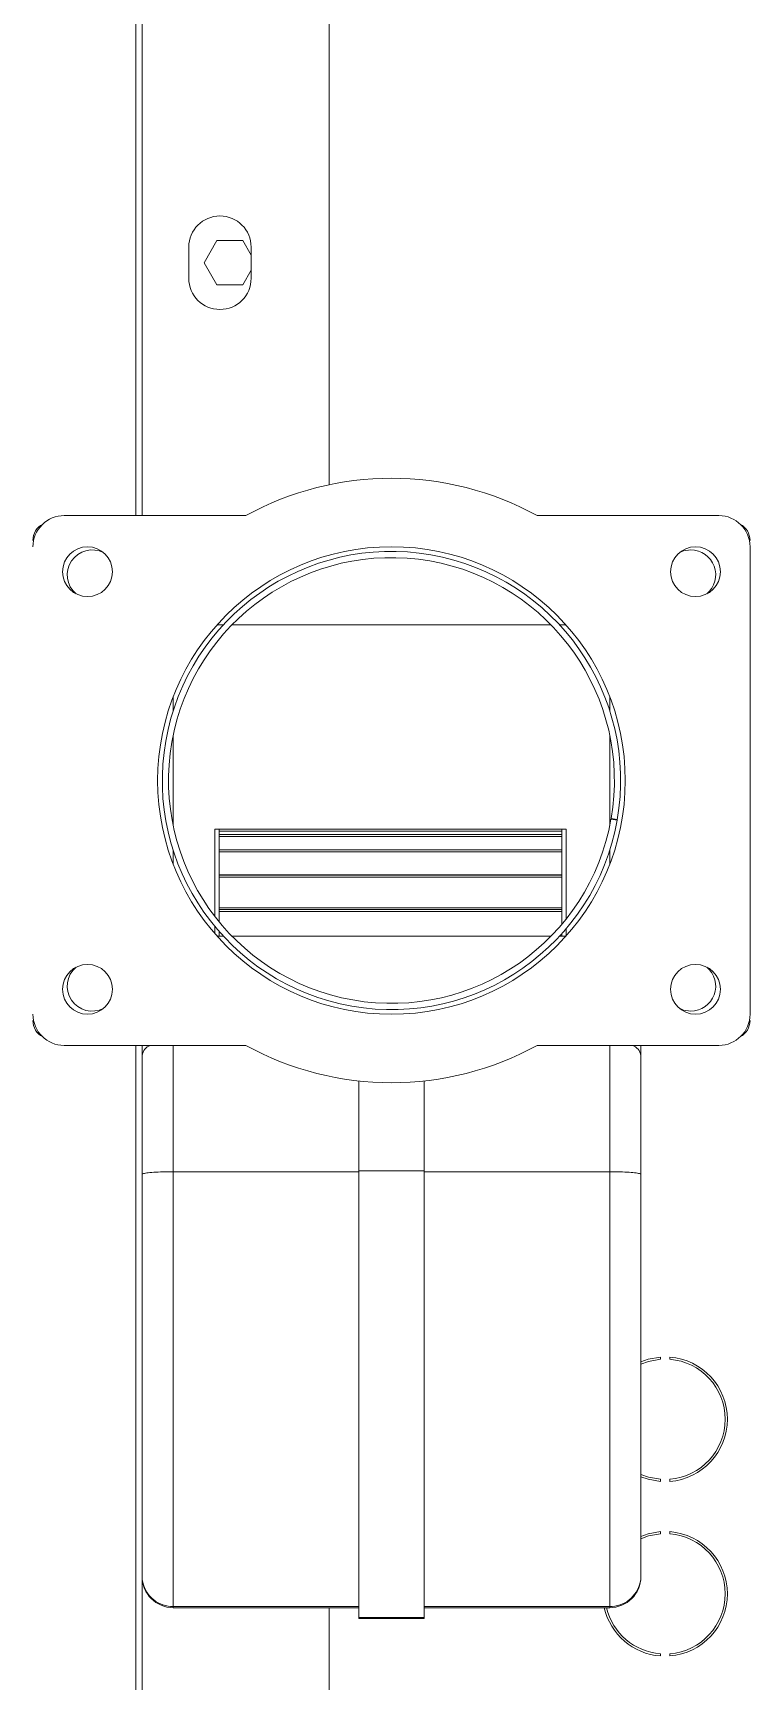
# Model space of a CAD drawing. Header units: millimetres. Extents: x 7703 to 14147, y -5820 to 95.
# Drawn here: x 12749.72 to 12761.22, y -3356.71 to -3330.27 of the extents above; entities that cross this region are included whole.
import ezdxf

# ---------------------------------------------------------------- set-up
doc = ezdxf.new("R2010")
doc.units = ezdxf.units.MM

# ---------------------------------------------------------------- blocks, each defined once
blk = doc.blocks.new('A$C7BB95772')
at = {"color": 1, "linetype": 'Continuous', "lineweight": 0}
for p, q in [((709.23, -827.62), (784.23, -827.62)), ((704.23, -861.75), (704.23, -832.62)), ((789.23, -832.62), (789.23, -861.75)), ((606.28, -840.5), (606.63, -840.5)), ((625.87, -840.5), (626.23, -840.5)), ((634.28, -840.5), (634.63, -840.5)), ((653.87, -840.5), (654.23, -840.5)), ((606.63, -842), (606.28, -842)), ((626.23, -842), (625.87, -842)), ((634.63, -842), (634.28, -842)), ((654.23, -842), (653.87, -842)), ((619.02, -845.12), (619.18, -845.12)), ((619.18, -845.12), (683.54, -845.12)), ((683.54, -845.12), (702.63, -845.12)), ((702.63, -845.12), (704.23, -845.12)), ((614.02, -850.12), (614.02, -879.87)), ((614.19, -850.12), (614.02, -850.12)), ((683.96, -850.12), (614.19, -850.12)), ((614.19, -879.87), (614.19, -850.12)), ((683.96, -879.87), (683.96, -850.12)), ((704.23, -850.12), (683.96, -850.12)), ((733.27, -850.12), (735.53, -850.12)), ((739.45, -850.12), (754.02, -850.12)), ((740.52, -849.91), (740.35, -848.93)), ((740.45, -848.91), (740.62, -849.9)), ((757.94, -850.12), (760.2, -850.12)), ((722.93, -857.12), (721.73, -857.12)), ((721.73, -857.17), (721.73, -858.18)), ((722.15, -857.81), (721.73, -857.81)), ((738.92, -857.81), (723.67, -857.81)), ((738.92, -857.12), (724.51, -857.12)), ((725.73, -912.77), (725.73, -857.81)), ((726.06, -912.77), (726.06, -857.81)), ((726.28, -912.77), (726.28, -857.81)), ((731.22, -912.77), (731.22, -857.81)), ((731.56, -912.77), (731.56, -857.81)), ((731.57, -912.77), (731.57, -857.81)), ((735.27, -912.77), (735.27, -857.81)), ((735.61, -912.77), (735.61, -857.81)), ((737.76, -912.77), (737.76, -857.81)), ((738.09, -912.77), (738.09, -857.81)), ((738.61, -912.77), (738.61, -857.81)), ((738.92, -857.81), (738.61, -857.81)), ((738.92, -857.81), (738.92, -857.12)), ((738.92, -912.77), (738.92, -857.81)), ((771.73, -858.18), (771.73, -857.17)), ((721.73, -859.56), (721.73, -910.67)), ((771.73, -910.67), (771.73, -859.56)), ((612.27, -890.37), (612.27, -879.87)), ((612.44, -879.87), (612.27, -879.87)), ((612.44, -890.37), (612.44, -879.87)), ((684.11, -879.87), (612.44, -879.87)), ((684.11, -890.37), (684.11, -879.87)), ((698.52, -879.87), (684.11, -879.87)), ((612.44, -890.37), (612.27, -890.37)), ((684.11, -890.37), (612.44, -890.37)), ((614.02, -890.37), (614.02, -920.12)), ((614.19, -920.12), (614.19, -890.37)), ((683.96, -920.12), (683.96, -890.37)), ((698.52, -890.37), (684.11, -890.37)), ((221.46, -895.13), (614.02, -895.13)), ((794.19, -895.13), (1004.08, -895.13)), ((704.23, -937.62), (704.23, -908.49)), ((789.23, -908.49), (789.23, -937.62)), ((828.58, -907.63), (826.23, -908.98)), ((826.23, -908.98), (826.23, -913.11)), ((827.3, -907.63), (832.3, -907.63)), ((833.38, -908.98), (831.03, -907.63)), ((833.38, -913.11), (833.38, -908.98)), ((721.73, -912.06), (721.73, -913.07)), ((771.73, -913.07), (771.73, -912.06)), ((722.52, -912.77), (721.73, -912.77)), ((723.33, -913.45), (722.17, -913.45)), ((738.92, -912.77), (724.07, -912.77)), ((738.92, -913.45), (724.93, -913.45)), ((738.92, -912.77), (738.61, -912.77)), ((738.92, -913.45), (738.92, -912.77)), ((826.23, -913.11), (829.8, -915.18)), ((829.8, -915.18), (833.38, -913.11)), ((614.02, -920.12), (614.19, -920.12)), ((614.19, -920.12), (683.96, -920.12)), ((683.96, -920.12), (704.23, -920.12)), ((735.53, -920.12), (733.27, -920.12)), ((754.02, -920.12), (739.45, -920.12)), ((760.2, -920.12), (757.94, -920.12)), ((832.3, -917.63), (827.3, -917.63)), ((704.23, -925.12), (198.48, -925.12)), ((229.26, -925.11), (618.71, -925.11)), ((789.23, -925.11), (1138.66, -925.11)), ((1169.45, -925.12), (789.23, -925.12)), ((704.23, -926.13), (203.2, -926.13)), ((1164.72, -926.13), (789.23, -926.13))]:
    blk.add_line(p, q, dxfattribs=at)
at = {"color": 1, "linetype": 'Continuous', "lineweight": 0, "flags": 128}
for points in [[(709.73, -837.12), (709.91, -838.3), (710.18, -838.95)], [(783.29, -838.95), (783.56, -838.3), (783.73, -837.12)], [(625.87, -842), (625.54, -843.89), (625.09, -845.12)], [(625.47, -845.12), (625.88, -843.96), (626.23, -842)], [(634.28, -842), (634.63, -843.96), (635.03, -845.12)], [(635.41, -845.12), (634.97, -843.89), (634.63, -842)], [(653.87, -842), (653.54, -843.89), (653.09, -845.12)], [(653.47, -845.12), (653.88, -843.96), (654.23, -842)]]:
    blk.add_lwpolyline(points, dxfattribs=at)
at = {"color": 1, "linetype": 'Continuous', "lineweight": 0}
for centre, radius in [((713.23, -836.37), 4), ((780.23, -836.37), 4), ((746.73, -885.12), 37.5), ((713.23, -933.87), 4), ((780.23, -933.87), 4)]:
    blk.add_circle(centre, radius, dxfattribs=at)
for centre, radius, start, end in [((709.23, -832.62), 5, 90, 180), ((708.23, -830.62), 3, 90, 151.4909), ((784.23, -832.62), 5, 0, 90), ((785.23, -830.62), 3, 28.5096, 90), ((616.25, -841.25), 10, 4.3012, 175.6988), ((616.25, -841.25), 9.65, 4.4575, 175.5425), ((644.25, -841.25), 10, 4.3012, 175.6988), ((644.25, -841.25), 9.65, 4.4575, 175.5425), ((713.73, -837.12), 4, 40.1582, 180), ((779.73, -837.12), 4, 0, 139.8421), ((616.25, -841.25), 10, 184.3012, 257.107), ((616.25, -841.25), 9.65, 184.4575, 256.6309), ((619.02, -850.12), 5, 90, 180), ((702.31, -847.15), 2.05, 20.2282, 80.875), ((746.73, -885.12), 36.75, 100.0074, 99.8515), ((746.73, -885.12), 35.75, 100.0074, 99.8515), ((746.73, -885.12), 48.5, 151.1979, 208.8021), ((746.73, -885.12), 48.5, 331.1979, 28.8021), ((827.3, -912.63), 5, 90, 270), ((832.3, -912.63), 5, 270, 90), ((619.02, -920.12), 5, 180, 270), ((702.31, -923.09), 2.05, 279.125, 339.7718), ((713.73, -933.12), 4, 152.62, 319.8797), ((779.73, -933.12), 4, 220.1595, 27.2206), ((709.23, -937.62), 5, 180, 270), ((784.23, -937.62), 5, 270, 0), ((708.23, -939.62), 3, 208.5087, 270), ((785.23, -939.62), 3, 270, 331.4909)]:
    blk.add_arc(centre, radius, start, end, dxfattribs=at)
for points, knots in [([(619.18, -845.12), (619.13, -845.12), (618.76, -845.12), (617.84, -845.24), (616.48, -845.8), (615.21, -846.94), (614.35, -848.43), (614.24, -849.56), (614.19, -850.12)], [0, 0, 0, 0, 0.017194, 0.141317, 0.355985, 0.57065, 0.785319, 1, 1, 1, 1]), ([(683.54, -845.12), (683.55, -845.12), (683.58, -845.12), (683.65, -845.24), (683.77, -845.8), (683.88, -846.94), (683.95, -848.43), (683.96, -849.56), (683.96, -850.12)], [0, 0, 0, 0, 0.014625, 0.141312, 0.35598, 0.570654, 0.785331, 1, 1, 1, 1]), ([(614.19, -920.12), (614.24, -920.68), (614.35, -921.81), (615.21, -923.3), (616.48, -924.44), (617.84, -925), (618.76, -925.12), (619.13, -925.12), (619.18, -925.12)], [0, 0, 0, 0, 0.214681, 0.42935, 0.644015, 0.858683, 0.982806, 1, 1, 1, 1]), ([(683.96, -920.12), (683.96, -920.68), (683.95, -921.81), (683.88, -923.3), (683.77, -924.44), (683.65, -925), (683.58, -925.12), (683.55, -925.12), (683.54, -925.12)], [0, 0, 0, 0, 0.214669, 0.429346, 0.64402, 0.858688, 0.985375, 1, 1, 1, 1])]:
    blk.add_open_spline(points, degree=3, knots=knots, dxfattribs=at)

msp = doc.modelspace()

# ---------------------------------------------------------------- block references
at = {"color": 31, "xscale": -0.1000000000021828, "yscale": 0.1000000000021828, "zscale": 0.1000000000021828, "rotation": 270}
msp.add_blockref('A$C7BB95772', (12843.983, -3416.933), dxfattribs=at)

doc.saveas('drawing.dxf')
